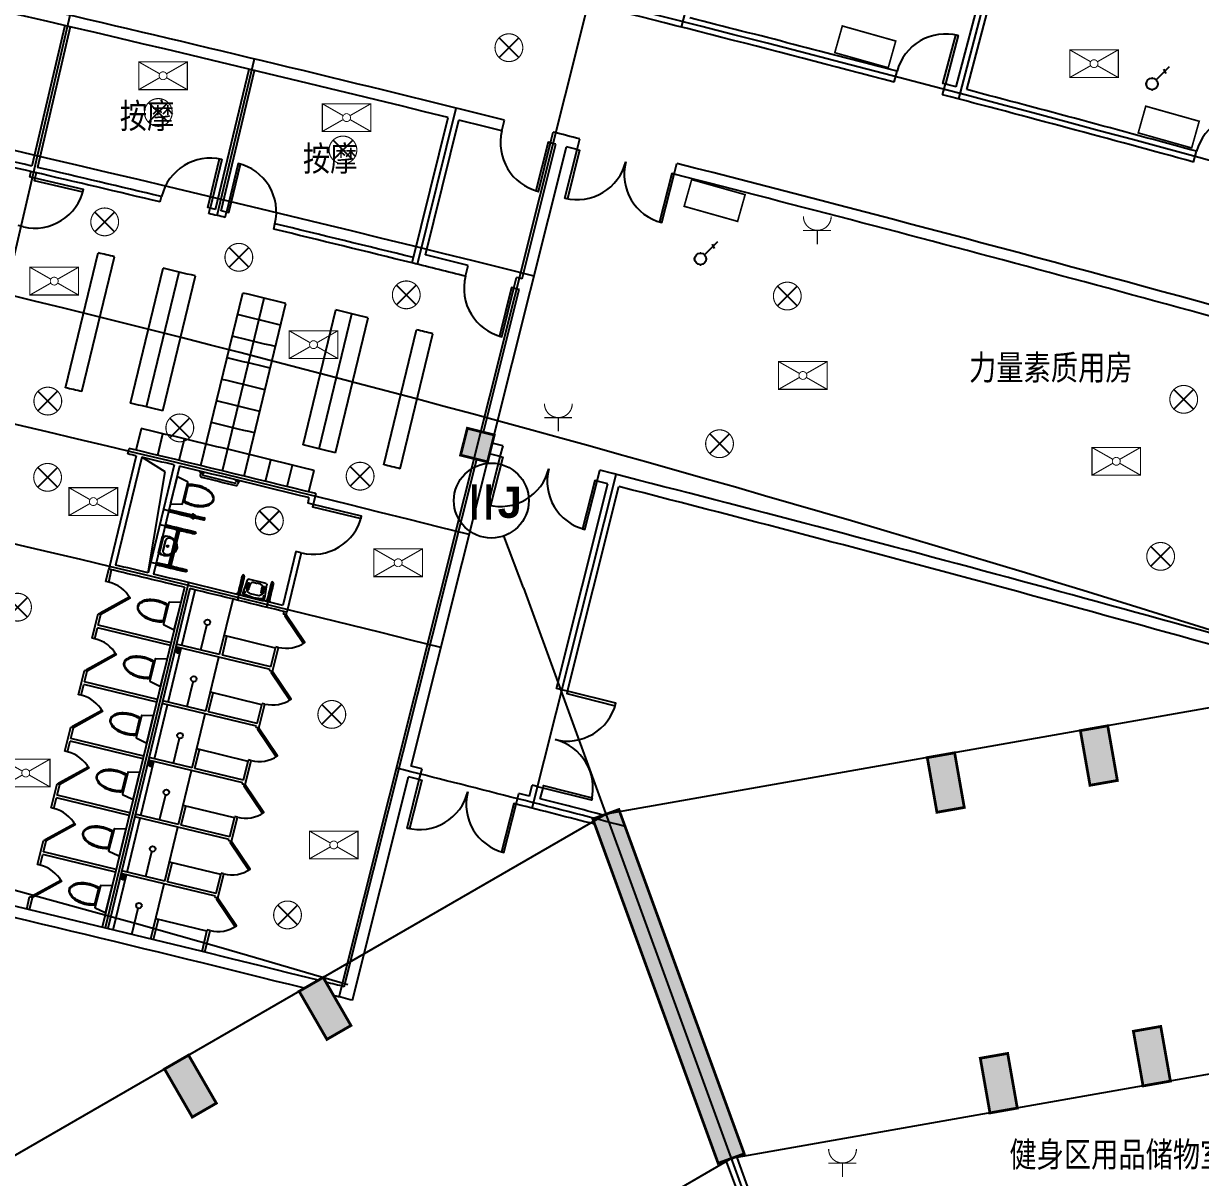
# Model space of a CAD drawing. Extents: x 23618587 to 48466785, y 42305484 to 86624613.
# Drawn here: x 24270158 to 24291357, y 43339294 to 43360083 of the extents above; entities that cross this region are included whole.
import ezdxf

# ---------------------------------------------------------------- set-up
doc = ezdxf.new("R2010")
doc.units = 0
doc.header["$MEASUREMENT"] = 0
doc.linetypes.add('HIDDEN', pattern=[9.525, 6.35, -3.175])
doc.layers.get('0').update_dxf_attribs({"linetype": 'CONTINUOUS'})
for name, color, linetype in [('AC-W', 7, 'CONTINUOUS'), ('设备-动力', 3, 'CONTINUOUS'), ('设备-插座', 3, 'CONTINUOUS'), ('设备-照明', 3, 'CONTINUOUS'), ('设备-箱柜', 3, 'CONTINUOUS')]:
    doc.layers.add(name, color=color, linetype=linetype)
doc.styles.add('IDQSTYLE', font='simplex.shx', dxfattribs={"width": 0.7, "bigfont": 'hzfs1.shx'})
doc.styles.add('Q1', font='SimSun.ttf', dxfattribs={"width": 0.8, "height": 450})
doc.styles.add('T-SG-01$0$Arial', font='ARIALBD.TTF')

# ---------------------------------------------------------------- blocks, each defined once
blk = doc.blocks.new('WC-3')
for points in [[(382, 218, 0.033558), (397, 269, 0.056391), (412, 405, 0.056391), (397, 541, 0.070142), (358, 644, 0.106098), (290, 721, 0.162033), (225, 743, 0.162033), (161, 721, 0.106098), (93, 644, 0.070142), (54, 541, 0.056391), (38, 405, 0.056391), (54, 269, 0.033558), (69, 218)], [(55, 405, -0.056391), (70, 537, -0.070142), (108, 636, -0.106098), (170, 708, -0.162033), (225, 726, -0.162033), (280, 708, -0.106098), (343, 636, -0.070142), (381, 537, -0.056391), (396, 405, -0.056391), (381, 273, -0.027675), (369, 232), (81, 232, -0.027675), (70, 273, -0.056391)], [(-20, 24, 0.477064), (0, 0), (463, 0, 0.477064), (473, 12), (431, 207, 0.354037), (426, 211), (24, 211, 0.354037), (19, 207)]]:
    blk.add_lwpolyline(points, format="xyb", close=True)
blk = doc.blocks.new('HC000426')
at = {"color": 0, "linetype": 'Continuous', "const_width": 0.3}
blk.add_lwpolyline([(5, 2.5), (-5, 2.5), (-5, -2.5), (5, -2.5)], close=True, dxfattribs=at)
at = {"color": 0, "style": 'IDQSTYLE', "width": 0.7}
blk.add_attdef('PSFHATT', (7, -2.5), '', height=2.5, dxfattribs=at)
blk = doc.blocks.new('HC000704')
at = {"color": 0, "linetype": 'Continuous', "const_width": 0.2}
for points in [[(-0.61, 0.35), (-4.38, 2.5)], [(-4.38, 2.5), (4.37, 2.5), (4.37, -2.5), (-4.38, -2.5), (-4.38, 2.5)], [(4.37, 2.5), (0.61, 0.35)], [(-0.61, -0.35), (-4.38, -2.5)], [(0.61, -0.35), (4.37, -2.5)]]:
    blk.add_lwpolyline(points, dxfattribs=at)
at = {"color": 0, "linetype": 'Continuous', "const_width": 0.16}
blk.add_lwpolyline([(0, -0.71, 0.198912), (0.5, -0.5, 0.198912), (0.71, 0, 0.198912), (0.5, 0.5, 0.198912), (0, 0.71, 0.198912), (-0.5, 0.5, 0.198912), (-0.71, 0, 0.198912), (-0.5, -0.5, 0.198912)], format="xyb", close=True, dxfattribs=at)
at = {"color": 0, "style": 'IDQSTYLE', "width": 0.7}
blk.add_attdef('PSFHATT', (6.37, -2.5), '', height=2.5, dxfattribs=at)
blk = doc.blocks.new('HC002297100793')
at = {"color": 0}
for p, q in [((0.74, 1.78), (3.12, 4.17)), ((2.09, 3.72), (2.47, 2.92))]:
    blk.add_line(p, q, dxfattribs=at)
blk.add_circle((0, 1.04), 1.04, dxfattribs=at)
for p in [(-1.04, 1.04), (0, 2.08), (0, 0), (1.04, 1.04)]:
    blk.add_point(p, dxfattribs=at)
at = {"color": 0, "width": 0.7}
blk.add_attdef('PSFHATT', (3.15, 0), '', height=0.025, dxfattribs=at)
blk = doc.blocks.new('HC001494')
at = {"color": 0, "linetype": 'Continuous'}
for p, q in [((-1.77, 1.77), (1.77, -1.77)), ((1.77, 1.77), (-1.77, -1.77))]:
    blk.add_line(p, q, dxfattribs=at)
at = {"color": 0, "linetype": 'Continuous', "const_width": 0.2}
blk.add_lwpolyline([(1.77, -1.77, 0.198912), (2.5, 0, 0.198912), (1.77, 1.77, 0.198912), (0, 2.5, 0.198912), (-1.77, 1.77, 0.198912), (-2.5, 0, 0.198912), (-1.77, -1.77, 0.198912), (0, -2.5, 0.198912)], format="xyb", close=True, dxfattribs=at)
at = {"color": 0, "style": 'IDQSTYLE', "width": 0.7}
blk.add_attdef('PSFHATT', (4.5, -2.5), '', height=2.5, dxfattribs=at)
blk = doc.blocks.new('HC000133')
at = {"color": 0, "linetype": 'Continuous', "const_width": 0.2}
blk.add_lwpolyline([(-2.5, 5, 0.198912), (-1.77, 3.23, 0.198912), (0, 2.5, 0.198912), (1.77, 3.23, 0.198912), (2.5, 5)], format="xyb", dxfattribs=at)
for points in [[(-2.55, 2.48), (2.48, 2.48)], [(0, 2.5), (0, 0)]]:
    blk.add_lwpolyline(points, dxfattribs=at)
at = {"color": 0, "style": 'IDQSTYLE', "width": 0.7}
blk.add_attdef('PSFHATT', (4.5, 0), '', height=2.5, dxfattribs=at)

msp = doc.modelspace()

# ---------------------------------------------------------------- hatches: boundary and pattern name
at = {"layer": 'AC-W'}
h = msp.add_hatch(dxfattribs=at)
h.set_pattern_fill('ANSI37', scale=4, angle=-70.72558463, style=0)
h.set_pattern_definition([(181.408979, (24431084.891, 43408569.103), (-0.3122783, 12.6961601), []), (91.408979, (24431084.891, 43408569.103), (12.6961601, 0.3122783), [])])
h.paths.add_polyline_path([(24272980.53126, 43348781.44931, 1), (24272900.53126, 43348781.44931, 1)])
for points in [[(24289686.91977, 43347430.95907), (24289194.5159, 43347344.13498), (24289368.16408, 43346359.32723), (24289860.56795, 43346446.15132)], [(24286610.70237, 43345873.11233), (24287103.10624, 43345959.93642), (24286929.45807, 43346944.74417), (24286437.05419, 43346857.92009)], [(24280882.13295, 43345922.51934), (24280412.28664, 43345751.50927), (24282669.71295, 43339549.28146), (24283139.55926, 43339720.29153)], [(24275555.70591, 43342897.43336), (24275122.69321, 43342647.43336), (24275622.69321, 43341781.40796), (24276055.70591, 43342031.40796)], [(24290323.23083, 43340942.8849), (24290815.63471, 43341029.70899), (24290641.98653, 43342014.51674), (24290149.58265, 43341927.69265)], [(24287565.76734, 43340456.66969), (24288058.17122, 43340543.49378), (24287884.52304, 43341528.30153), (24287392.11917, 43341441.47744)], [(24273197.82208, 43340381.40796), (24273630.83478, 43340631.40796), (24273130.83478, 43341497.43336), (24272697.82208, 43341247.43336)]]:
    msp.add_hatch(color=7, dxfattribs=at).paths.add_polyline_path(points)
h = msp.add_hatch(dxfattribs=at)
h.set_pattern_fill('ANSI37', scale=4, angle=-70.72558463, style=0)
h.set_pattern_definition([(181.408979, (24430591.412, 43406527.908), (-0.3122783, 12.6961601), []), (91.408979, (24430591.412, 43406527.908), (12.6961601, 0.3122783), [])])
h.paths.add_polyline_path([(24272487.05269, 43346740.25385, 1), (24272407.05269, 43346740.25385, 1)])
h = msp.add_hatch(dxfattribs=at)
h.set_pattern_fill('ANSI37', scale=4, angle=-70.72558463, style=0)
h.set_pattern_definition([(181.408979, (24430097.934, 43404486.713), (-0.3122783, 12.6961601), []), (91.408979, (24430097.934, 43404486.713), (12.6961601, 0.3122783), [])])
h.paths.add_polyline_path([(24271993.57412, 43344699.05839, 1), (24271913.57412, 43344699.05839, 1)])

# ---------------------------------------------------------------- linework, layer by layer
at = {"layer": 'AC-W', "color": 7, "ltscale": 300}
for p, q in [((24275841.62487, 43342546.44599), (24294125.85402, 43415489.75936)), ((24282011.63471, 43360017.77504), (24284252.52578, 43368837.54869)), ((24287002.30702, 43358724.44007), (24289327.07917, 43367522.47591)), ((24270994.45597, 43360230.51137), (24267352.58704, 43344599.25017)), ((24273643.27701, 43356624.64631), (24274319.20067, 43359444.77525)), ((24277255.13739, 43355745.7098), (24277950.59836, 43358561.08438)), ((24279321.08462, 43345946.3123), (24280830.26943, 43351959.89267)), ((24279162.40333, 43349916.48653), (24293966.37971, 43309242.89571)), ((24295476.76417, 43348451.86485), (24280647.20979, 43345837.0143)), ((24267606.31854, 43338307.85223), (24280647.20979, 43345837.0143)), ((24295476.76417, 43341851.59188), (24282904.6361, 43339634.78649)), ((24271848.89223, 43333251.74979), (24282904.6361, 43339634.78649))]:
    msp.add_line(p, q, dxfattribs=at)
at = {"layer": 'AC-W', "color": 7}
for p, q in [((24286956.71685, 43358943.34152), (24288042.4621, 43363052.31437)), ((24287150.08027, 43358892.24763), (24288235.82552, 43363001.22048)), ((24285842.00196, 43359029.66137), (24285892.66724, 43359223.13755)), ((24286712.29423, 43358800.98643), (24286763.281, 43358994.37813)), ((24277158.05327, 43355769.68216), (24277805.55143, 43358390.89302)), ((24277400.17986, 43355915.8831), (24277999.71519, 43358342.93019)), ((24278776.03077, 43358150.39836), (24278824.31778, 43358344.48176)), ((24279649.06228, 43357932.41807), (24279697.67334, 43358126.42056)), ((24280131.78438, 43357811.22577), (24280180.57462, 43358005.18327)), ((24291233.64571, 43357588.02568), (24291286.30265, 43357780.96932)), ((24270287.72347, 43357417.49827), (24270265.03256, 43357320.10668)), ((24270287.72347, 43357417.49827), (24270265.03256, 43357320.10668)), ((24281876.34237, 43357369.28106), (24281925.78015, 43357563.07452)), ((24270385.11506, 43357394.80737), (24270362.42416, 43357297.41578)), ((24270385.11506, 43357394.80737), (24270362.42416, 43357297.41578)), ((24272622.05201, 43356868.35463), (24272645.16924, 43356965.64591)), ((24273497.41699, 43356659.58422), (24273520.69749, 43356756.83656)), ((24273789.12726, 43356589.6676), (24273812.46217, 43356686.9069)), ((24274664.0228, 43356378.93857), (24274687.52091, 43356476.13857)), ((24278118.80913, 43355531.60279), (24278167.09414, 43355725.68668)), ((24278991.84115, 43355313.62801), (24279040.45185, 43355507.63058)), ((24272036.84811, 43352330.50359), (24272060.05312, 43352427.77397)), ((24278745.87736, 43352282.27609), (24278794.66933, 43352476.23315)), ((24272189.63771, 43352294.02994), (24271696.1573, 43350252.82686)), ((24272286.89938, 43352270.78696), (24271816.91827, 43350326.78499)), ((24272710.86648, 43352005.47556), (24272286.89938, 43352270.78696)), ((24272870.37659, 43352130.94506), (24272400.39653, 43350186.94744)), ((24272967.60731, 43352107.57407), (24272497.31676, 43350162.29213)), ((24272400.39653, 43350186.94744), (24272710.86648, 43352005.47556)), ((24273336.15584, 43352018.769), (24273333.86494, 43352009.2533)), ((24273350.97088, 43351994.85872), (24273339.27223, 43351946.26621)), ((24273389.86873, 43351985.53356), (24273382.84644, 43351956.36518)), ((24273399.95241, 43351941.97069), (24273399.94812, 43351941.95288)), ((24273413.93357, 43352000.04401), (24273411.65614, 43351990.58431)), ((24280490.42005, 43351840.28554), (24280539.86649, 43352034.07679)), ((24273977.87459, 43351865.37324), (24273975.58234, 43351855.76625)), ((24273992.71561, 43351841.39854), (24273985.72453, 43351812.09838)), ((24274031.62477, 43351832.12078), (24274019.99128, 43351783.36392)), ((24274055.69053, 43351846.80772), (24274053.39999, 43351837.20786)), ((24275299.8186, 43351541.1849), (24275276.31898, 43351443.98248)), ((24275420.43793, 43351614.55715), (24275373.43912, 43351420.15405)), ((24272662.73817, 43350847.16424), (24272589.88771, 43350546.73801)), ((24272589.88771, 43350546.73801), (24272662.73817, 43350847.16424)), ((24272662.14248, 43350848.8686), (24272718.87937, 43350855.12473)), ((24272681.01898, 43350825.10884), (24272682.53725, 43350826.12557)), ((24272682.53725, 43350826.12557), (24272726.92091, 43350854.09081)), ((24272718.87937, 43350855.12473), (24272789.35234, 43350842.78293)), ((24272927.41552, 43350963.59394), (24272772.29277, 43350322.0825)), ((24272789.35234, 43350842.78293), (24272851.59985, 43350807.86376)), ((24272966.295, 43350954.19256), (24272811.17225, 43350312.68112)), ((24279162.40333, 43349916.48654), (24278811.39682, 43350852.90739)), ((24272668.48241, 43350806.70728), (24272613.48268, 43350579.8952)), ((24272668.48241, 43350806.70728), (24272673.06106, 43350817.00581)), ((24272673.06106, 43350817.00581), (24272681.01898, 43350825.10884)), ((24272716.57246, 43350769.58065), (24272673.50123, 43350591.96026)), ((24272673.50123, 43350591.96026), (24272716.57246, 43350769.58065)), ((24272716.57246, 43350769.58065), (24272725.72975, 43350790.17772)), ((24272725.72975, 43350790.17772), (24272741.64559, 43350806.38377)), ((24272741.64559, 43350806.38377), (24272762.40029, 43350816.2441)), ((24272762.40029, 43350816.2441), (24272785.49053, 43350818.56942)), ((24272785.49053, 43350818.56942), (24272808.13128, 43350813.07926)), ((24272808.13128, 43350813.07926), (24272808.73182, 43350812.81722)), ((24272808.73182, 43350812.81722), (24272855.78876, 43350781.60288)), ((24272851.59985, 43350807.86376), (24272881.48132, 43350773.63269)), ((24272855.78876, 43350781.60288), (24272876.65622, 43350753.67846)), ((24272901.38763, 43350629.14481), (24272878.59335, 43350579.2379)), ((24272905.08989, 43350683.87283), (24272901.38763, 43350629.14481)), ((24272902.78937, 43350691.56451), (24272905.08989, 43350683.87283)), ((24272923.28037, 43350637.86299), (24272904.34211, 43350584.78771)), ((24272910.53203, 43350723.58434), (24272922.26264, 43350694.30555)), ((24272922.26264, 43350694.30555), (24272923.28037, 43350637.86299)), ((24272588.85725, 43350546.6494), (24272636.42667, 43350515.1)), ((24272612.90529, 43350576.87326), (24272613.48268, 43350579.8952)), ((24272613.36152, 43350565.59587), (24272612.90529, 43350576.87326)), ((24272617.76389, 43350555.08984), (24272613.36152, 43350565.59587)), ((24272617.76389, 43350555.08984), (24272646.71084, 43350510.14458)), ((24272693.23216, 43350495.65805), (24272636.42669, 43350515.09999)), ((24272672.28779, 43350568.82499), (24272673.35495, 43350591.34341)), ((24272679.23004, 43350547.19031), (24272672.28779, 43350568.82499)), ((24272673.35495, 43350591.34341), (24272673.50123, 43350591.96025)), ((24272693.34436, 43350529.04884), (24272679.23004, 43350547.19031)), ((24272764.65652, 43350494.26964), (24272693.23216, 43350495.65805)), ((24272712.92836, 43350516.58869), (24272693.34436, 43350529.04884)), ((24272735.61991, 43350511.31276), (24272712.92836, 43350516.58869)), ((24272788.69718, 43350516.65795), (24272735.61991, 43350511.31276)), ((24272818.24508, 43350512.1187), (24272764.65652, 43350494.26964)), ((24272823.20851, 43350532.64497), (24272788.69718, 43350516.65795)), ((24272886.80004, 43350560.13084), (24272867.26944, 43350544.67154)), ((24272878.59335, 43350579.2379), (24272874.68435, 43350575.33597)), ((24272904.34211, 43350584.78771), (24272886.80004, 43350560.13084)), ((24275064.82701, 43350569.17966), (24274829.83645, 43349597.17865)), ((24275161.94702, 43350545.35068), (24274903.45724, 43349476.14891)), ((24271642.9902, 43350032.90963), (24271696.1573, 43350252.82686)), ((24271691.59009, 43350021.16014), (24271744.78881, 43350241.20817)), ((24271691.59009, 43350021.16014), (24271642.9902, 43350032.90963)), ((24274189.16751, 43350056.79403), (24274109.70916, 43349824.07479)), ((24274185.28082, 43349944.39798), (24274200.5503, 43349991.51383)), ((24274228.07436, 43349984.84696), (24274199.40791, 43349893.45333)), ((24274529.8506, 43349992.4742), (24274208.7865, 43350070.44755)), ((24274213.01003, 43349886.56821), (24274243.39815, 43349981.92361)), ((24274292.85508, 43350017.29812), (24274357.277, 43350001.65267)), ((24274357.277, 43350001.65267), (24274362.80667, 43350000.30974)), ((24274427.22859, 43349984.66428), (24274362.80667, 43350000.30974)), ((24273057.42028, 43349925.76872), (24271576.98456, 43343802.18232)), ((24273154.62006, 43349902.26974), (24271674.18435, 43343778.68334)), ((24273010.10983, 43348879.34825), (24273250.97437, 43349875.64603)), ((24274066.87323, 43349803.0526), (24274008.56803, 43349817.21255)), ((24274109.70916, 43349824.07479), (24274113.27956, 43349771.20104)), ((24274111.62733, 43349812.28595), (24274299.69399, 43349740.43613)), ((24274113.27956, 43349771.20104), (24274477.46474, 43349682.75534)), ((24274143.52458, 43349823.02586), (24274123.55204, 43349827.87637)), ((24274130.10902, 43349854.87547), (24274150.08155, 43349850.02495)), ((24274150.08155, 43349850.02495), (24274143.52458, 43349823.02586)), ((24274438.21824, 43349831.87433), (24274454.95137, 43349930.54598)), ((24274469.90907, 43349926.11519), (24274453.46318, 43349831.75369)), ((24274487.56707, 43349768.06351), (24274467.59454, 43349772.91402)), ((24274481.0101, 43349741.06442), (24274487.56707, 43349768.06351)), ((24274489.38321, 43349870.54393), (24274497.42506, 43349919.41508)), ((24274504.88882, 43349728.1018), (24274541.0218, 43349971.343)), ((24273690.50832, 43348714.85539), (24273931.37286, 43349711.15318)), ((24274299.69399, 43349740.43613), (24274499.80614, 43349718.27526)), ((24274461.03756, 43349745.91493), (24274481.0101, 43349741.06442)), ((24274477.46474, 43349682.75534), (24274504.88882, 43349728.1018)), ((24274591.62, 43349675.61305), (24274533.3148, 43349689.773)), ((24271443.24887, 43349206.71146), (24271501.99632, 43349449.71092)), ((24271550.59621, 43349437.96143), (24271501.99632, 43349449.71092)), ((24271503.59825, 43349243.56187), (24271550.59621, 43349437.96143)), ((24274843.02132, 43349439.31298), (24274854.77081, 43349487.91287)), ((24274891.62121, 43349427.56349), (24274843.02132, 43349439.31298)), ((24274891.62121, 43349427.56349), (24274903.37224, 43349476.16977)), ((24271396.25091, 43349012.3119), (24271449.41801, 43349232.22913)), ((24271444.8508, 43349000.56241), (24271491.84876, 43349194.96197)), ((24272804.04584, 43348877.72575), (24271491.84876, 43349194.96197)), ((24272815.79533, 43348926.32564), (24271503.59825, 43349243.56187)), ((24273350.30908, 43348797.10182), (24273458.99186, 43349246.65082)), ((24271444.8508, 43349000.56241), (24271396.25091, 43349012.3119)), ((24273739.10821, 43348703.1059), (24273821.35464, 43349043.30515)), ((24274696.1527, 43348831.81433), (24273772.75475, 43349055.05464)), ((24272763.37055, 43347858.75052), (24272998.36035, 43348830.74836)), ((24274602.15678, 43348443.0152), (24272901.16056, 43348854.24734)), ((24273690.50832, 43348714.85539), (24272912.91005, 43348902.84723)), ((24274613.90627, 43348491.61509), (24274702.02744, 43348856.11428)), ((24274644.88192, 43348406.96576), (24274750.62733, 43348844.36479)), ((24274750.62733, 43348844.36479), (24274702.02744, 43348856.11428)), ((24273443.76904, 43347694.25766), (24273678.75883, 43348666.2555)), ((24274613.90627, 43348491.61509), (24273739.10821, 43348703.1059)), ((24271196.50959, 43348186.11373), (24271255.25703, 43348429.11319)), ((24271303.85693, 43348417.3637), (24271255.25703, 43348429.11319)), ((24271256.85897, 43348222.96414), (24271303.85693, 43348417.3637)), ((24274596.28203, 43348418.71525), (24274602.15678, 43348443.0152)), ((24274644.88192, 43348406.96576), (24274596.28203, 43348418.71525)), ((24271149.51163, 43347991.71417), (24271202.67873, 43348211.6314)), ((24271198.11152, 43347979.96468), (24271245.10948, 43348174.36424)), ((24272557.30656, 43347857.12802), (24271245.10948, 43348174.36424)), ((24272569.05605, 43347905.72791), (24271256.85897, 43348222.96414)), ((24273103.56979, 43347776.50409), (24273212.25257, 43348226.05309)), ((24271198.11152, 43347979.96468), (24271149.51163, 43347991.71417)), ((24273443.76904, 43347694.25766), (24272666.17077, 43347882.2495)), ((24273492.36893, 43347682.50817), (24273574.61536, 43348022.70742)), ((24274449.41341, 43347811.2166), (24273526.01546, 43348034.45691)), ((24272516.63127, 43346838.15279), (24272751.62106, 43347810.15063)), ((24274355.41749, 43347422.41747), (24272654.42128, 43347833.64961)), ((24274367.16698, 43347471.01736), (24273492.36893, 43347682.50817)), ((24274367.16698, 43347471.01736), (24274455.28816, 43347835.51655)), ((24274398.14264, 43347386.36803), (24274503.88805, 43347823.76706)), ((24274503.88805, 43347823.76706), (24274455.28816, 43347835.51655)), ((24273197.02975, 43346673.65993), (24273432.01955, 43347645.65777)), ((24270949.7703, 43347165.51601), (24271008.51775, 43347408.51546)), ((24271057.11764, 43347396.76597), (24271008.51775, 43347408.51546)), ((24271010.11968, 43347202.36641), (24271057.11764, 43347396.76597)), ((24274349.54275, 43347398.11752), (24274355.41749, 43347422.41747)), ((24274398.14264, 43347386.36803), (24274349.54275, 43347398.11752)), ((24270902.77234, 43346971.11644), (24270955.93944, 43347191.03367)), ((24270951.37223, 43346959.36695), (24270998.37019, 43347153.76652)), ((24272310.56727, 43346836.53029), (24270998.37019, 43347153.76652)), ((24272322.31676, 43346885.13018), (24271010.11968, 43347202.36641)), ((24272856.83051, 43346755.90636), (24272965.51329, 43347205.45536)), ((24274202.67413, 43346790.61887), (24273279.27618, 43347013.85918)), ((24270951.37223, 43346959.36695), (24270902.77234, 43346971.11644)), ((24274108.67821, 43346401.81974), (24272407.68199, 43346813.05188)), ((24273197.02975, 43346673.65993), (24272419.43148, 43346861.65177)), ((24273245.62964, 43346661.91044), (24273327.87607, 43347002.10969)), ((24274120.4277, 43346450.41963), (24274208.54887, 43346814.91882)), ((24274151.40335, 43346365.7703), (24274257.14876, 43346803.16933)), ((24274257.14876, 43346803.16933), (24274208.54887, 43346814.91882)), ((24272269.89198, 43345817.55506), (24272504.88178, 43346789.5529)), ((24272950.29047, 43345653.0622), (24273185.28026, 43346625.06004)), ((24274120.4277, 43346450.41963), (24273245.62964, 43346661.91044)), ((24270703.03102, 43346144.91828), (24270761.77846, 43346387.91774)), ((24270810.37836, 43346376.16825), (24270761.77846, 43346387.91774)), ((24270763.3804, 43346181.76868), (24270810.37836, 43346376.16825)), ((24274102.80346, 43346377.51979), (24274108.67821, 43346401.81974)), ((24274151.40335, 43346365.7703), (24274102.80346, 43346377.51979)), ((24270656.03306, 43345950.51871), (24270709.20016, 43346170.43594)), ((24272075.57748, 43345864.53245), (24270763.3804, 43346181.76868)), ((24272610.09122, 43345735.30863), (24272718.774, 43346184.85763)), ((24270704.63295, 43345938.76922), (24270656.03306, 43345950.51871)), ((24270704.63295, 43345938.76922), (24270751.63091, 43346133.16879)), ((24272063.82799, 43345815.93256), (24270751.63091, 43346133.16879)), ((24272998.89036, 43345641.31271), (24273081.13679, 43345981.51196)), ((24273955.93484, 43345770.02114), (24273032.53689, 43345993.26145)), ((24272023.1527, 43344796.95733), (24272258.14249, 43345768.95517)), ((24273861.93892, 43345381.22201), (24272160.94271, 43345792.45415)), ((24272950.29047, 43345653.0622), (24272172.6922, 43345841.05404)), ((24273873.68841, 43345429.8219), (24273961.80959, 43345794.32109)), ((24273904.66407, 43345345.17257), (24274010.40948, 43345782.5716)), ((24274010.40948, 43345782.5716), (24273961.80959, 43345794.32109)), ((24272703.55118, 43344632.46447), (24272938.54098, 43345604.46231)), ((24273873.68841, 43345429.8219), (24272998.89036, 43345641.31271)), ((24270456.29173, 43345124.32055), (24270515.03918, 43345367.32001)), ((24270563.63907, 43345355.57052), (24270515.03918, 43345367.32001)), ((24270516.64111, 43345161.17095), (24270563.63907, 43345355.57052)), ((24273856.06418, 43345356.92206), (24273861.93892, 43345381.22201)), ((24273904.66407, 43345345.17257), (24273856.06418, 43345356.92206)), ((24270409.29377, 43344929.92098), (24270462.46087, 43345149.83821)), ((24270457.89366, 43344918.17149), (24270504.89162, 43345112.57106)), ((24271817.0887, 43344795.33483), (24270504.89162, 43345112.57106)), ((24271828.83819, 43344843.93473), (24270516.64111, 43345161.17095)), ((24272363.35194, 43344714.7109), (24272472.03472, 43345164.2599)), ((24270457.89366, 43344918.17149), (24270409.29377, 43344929.92098)), ((24272752.15107, 43344620.71499), (24272834.3975, 43344960.91423)), ((24273709.19556, 43344749.42341), (24272785.79761, 43344972.66372)), ((24271771.29458, 43343755.18637), (24272011.40321, 43344748.35744)), ((24273615.19964, 43344360.62428), (24271914.20342, 43344771.85642)), ((24272703.55118, 43344632.46447), (24271925.95291, 43344820.45631)), ((24273626.94913, 43344409.22417), (24273715.0703, 43344773.72336)), ((24273657.92478, 43344324.57484), (24273763.67019, 43344761.97387)), ((24273763.67019, 43344761.97387), (24273715.0703, 43344773.72336)), ((24272451.53589, 43343590.04336), (24272691.80169, 43344583.86458)), ((24273626.94913, 43344409.22417), (24272752.15107, 43344620.71499)), ((24270215.71597, 43344129.21724), (24270268.2999, 43344346.72228)), ((24270264.34786, 43344117.60013), (24270316.89979, 43344334.97279)), ((24270316.89979, 43344334.97279), (24270268.2999, 43344346.72228)), ((24273609.32489, 43344336.32433), (24273615.19964, 43344360.62428)), ((24273657.92478, 43344324.57484), (24273609.32489, 43344336.32433)), ((24272111.44274, 43343672.72866), (24272225.29543, 43344143.66217)), ((24272500.11613, 43343578.2126), (24272587.65822, 43343940.3165)), ((24273462.45627, 43343728.82568), (24272539.05833, 43343952.06599)), ((24273374.36848, 43343364.46458), (24273468.33102, 43343753.12563)), ((24273422.92739, 43343352.54557), (24273516.93091, 43343741.37614)), ((24273516.93091, 43343741.37614), (24273468.33102, 43343753.12563))]:
    msp.add_line(p, q, dxfattribs=at)
at = {"layer": 'AC-W', "color": 7, "ltscale": 1000}
for p, q in [((24270900.37784, 43360047.07137), (24270310.41436, 43357514.88987)), ((24270997.76943, 43360024.38046), (24270407.80596, 43357492.19896)), ((24273617.96127, 43356733.54373), (24274223.9618, 43359261.9352)), ((24273715.20709, 43356710.23601), (24274321.20762, 43359238.62748)), ((24270914.60511, 43353521.67733), (24271502.64712, 43355951.57804)), ((24271206.57922, 43353452.72893), (24271794.61941, 43355882.62209)), ((24272082.263, 43353244.89801), (24272670.29882, 43355674.77313)), ((24272374.07808, 43353175.29247), (24272962.11282, 43355605.16311)), ((24272665.85341, 43353105.52265), (24273253.88724, 43355535.38957)), ((24273352.77051, 43352117.67215), (24274105.4518, 43355227.89347)), ((24273741.58346, 43352023.73326), (24274494.26454, 43355133.9537)), ((24274130.32562, 43351929.50188), (24274883.00691, 43355039.7232)), ((24275192.90751, 43352493.96927), (24275780.94135, 43354923.8362)), ((24275484.29852, 43352422.61139), (24276072.33326, 43354852.48203)), ((24275775.64978, 43352351.08923), (24276363.6856, 43354780.96435)), ((24276649.46499, 43352135.53705), (24277237.50518, 43354565.4302)), ((24276940.65722, 43352063.35774), (24277528.69923, 43354493.25845)), ((24272185.90696, 43352397.73384), (24272279.99252, 43352786.51316)), ((24272574.93226, 43352304.67244), (24272669.01764, 43352693.45099)), ((24272963.88678, 43352211.31854), (24273057.97202, 43352600.09654)), ((24274518.997, 43351834.978), (24274613.08224, 43352223.756)), ((24274907.5976, 43351740.16163), (24275001.68297, 43352128.94018)), ((24275296.1274, 43351645.05277), (24275390.21297, 43352033.83208)), ((24272951.55586, 43350978.33263), (24272787.03173, 43350297.94171)), ((24273129.5197, 43350011.22131), (24271625.58502, 43343790.43515))]:
    msp.add_line(p, q, dxfattribs=at)
at = {"layer": 'AC-W', "color": 7, "ltscale": 5000}
for p, q in [((24278637.25831, 43352670.40701), (24279939.53943, 43357859.54762)), ((24279137.01892, 43355483.42451), (24279745.55496, 43357908.2305)), ((24278443.27721, 43352719.10335), (24279088.33604, 43355289.44003)), ((24275936.11935, 43342728.94498), (24278321.59043, 43352234.22355)), ((24277140.27365, 43346705.44005), (24278515.55986, 43352185.48072)), ((24279759.71769, 43348104.93562), (24280684.70112, 43351790.67521)), ((24279953.48143, 43348055.37318), (24280878.46643, 43351741.11905)), ((24277287.02783, 43346462.32901), (24277335.82166, 43346656.28561)), ((24276081.42095, 43342486.27761), (24277091.59077, 43346511.45557)), ((24279031.55406, 43346020.28914), (24279081.0098, 43346214.07802)), ((24279272.88425, 43346165.07248), (24279321.5676, 43346359.0588)), ((24279466.64715, 43346115.50671), (24279515.33058, 43346309.49336))]:
    msp.add_line(p, q, dxfattribs=at)
at = {"layer": 'AC-W', "color": 7, "linetype": 'HIDDEN', "ltscale": 100}
for p, q in [((24283004.6361, 43339652.41919), (24283682.64565, 43337789.60326)), ((24282816.69758, 43339584.01516), (24283494.70713, 43337721.19924))]:
    msp.add_line(p, q, dxfattribs=at)
at = {"layer": 'AC-W', "color": 7}
for points in [[(24286763.281, 43358994.37813), (24286719.75835, 43359005.81399), (24286948.47552, 43359876.26701), (24286991.99817, 43359864.83115)], [(24279649.06228, 43357932.41807), (24279605.4026, 43357943.31911), (24279387.38185, 43357070.12557), (24279431.04153, 43357059.22453)], [(24273520.69749, 43356756.83656), (24273476.92516, 43356767.27605), (24273685.71504, 43357642.72267), (24273729.48738, 43357632.28318)], [(24280131.78438, 43357811.22577), (24280175.40895, 43357800.1851), (24279954.59552, 43356927.6936), (24279910.97094, 43356938.73427)], [(24273812.46217, 43356686.9069), (24273856.21103, 43356676.36947), (24274066.95971, 43357551.34661), (24274023.21085, 43357561.88404)], [(24270362.42416, 43357297.41578), (24270352.21325, 43357253.58956), (24271228.73762, 43357049.37143), (24271238.94852, 43357093.19765)], [(24281876.76728, 43357369.59849), (24281833.14271, 43357380.63919), (24281612.32887, 43356508.14778), (24281655.95344, 43356497.10709)], [(24278991.84115, 43355313.62801), (24278948.18147, 43355324.52904), (24278730.16072, 43354451.33551), (24278773.8204, 43354440.43447)], [(24278745.43715, 43352281.91282), (24278789.06172, 43352270.87215), (24278568.24828, 43351398.38064), (24278524.62371, 43351409.42131)], [(24280490.42005, 43351840.28554), (24280446.79548, 43351851.32623), (24280225.98164, 43350978.83483), (24280269.60621, 43350967.79414)], [(24275373.51878, 43351420.48349), (24275362.94424, 43351376.74359), (24276237.74229, 43351165.25277), (24276248.31683, 43351208.99268)], [(24271550.59621, 43349437.96143), (24271536.1069, 43349464.23042), (24272061.48671, 43349754.01666), (24272075.97602, 43349727.74767)], [(24274891.62121, 43349427.56349), (24274866.73193, 43349410.81465), (24275201.70867, 43348913.02898), (24275226.59796, 43348929.77781)], [(24271303.85693, 43348417.3637), (24271289.36761, 43348443.63269), (24271814.74742, 43348733.41893), (24271829.23673, 43348707.14994)], [(24274644.88192, 43348406.96576), (24274619.99264, 43348390.21692), (24274954.96939, 43347892.43125), (24274979.85867, 43347909.18008)], [(24279953.47612, 43348055.35375), (24279942.52247, 43348011.70724), (24280815.45261, 43347792.63427), (24280826.40626, 43347836.28078)], [(24271057.11764, 43347396.76597), (24271042.62833, 43347423.03497), (24271568.00814, 43347712.8212), (24271582.49745, 43347686.55221)], [(24274398.14264, 43347386.36803), (24274373.25336, 43347369.61919), (24274708.2301, 43346871.83352), (24274733.11939, 43346888.58235)], [(24270810.37836, 43346376.16825), (24270795.88905, 43346402.43724), (24271321.26885, 43346692.22347), (24271335.75816, 43346665.95448)], [(24277286.57116, 43346461.91642), (24277330.19573, 43346450.87575), (24277109.3823, 43345578.38425), (24277065.75772, 43345589.42492)], [(24274151.40335, 43346365.7703), (24274126.51407, 43346349.02146), (24274461.49082, 43345851.23579), (24274486.3801, 43345867.98462)], [(24279515.33058, 43346309.49336), (24279526.28421, 43346353.13987), (24280399.21446, 43346134.06731), (24280388.26083, 43346090.4208)], [(24279031.55406, 43346020.28914), (24278987.92949, 43346031.32983), (24278767.11565, 43345158.83843), (24278810.74022, 43345147.79774)], [(24270563.63907, 43345355.57052), (24270549.14976, 43345381.83951), (24271074.52957, 43345671.62574), (24271089.01888, 43345645.35675)], [(24273904.66407, 43345345.17257), (24273879.77479, 43345328.42373), (24274214.75153, 43344830.63806), (24274239.64082, 43344847.3869)], [(24270316.89979, 43344334.97279), (24270302.41048, 43344361.24178), (24270827.79028, 43344651.02801), (24270842.27959, 43344624.75902)], [(24273657.92478, 43344324.57484), (24273633.0355, 43344307.826), (24273968.01225, 43343810.04033), (24273992.90153, 43343826.78917)]]:
    msp.add_lwpolyline(points, close=True, dxfattribs=at)
at = {"layer": 'AC-W', "color": 7, "const_width": 50}
msp.add_lwpolyline([(24278152.28077, 43352792.04904), (24278637.26778, 43352670.44472), (24278515.54722, 43352185.48688), (24278030.58938, 43352307.20744), (24278152.28077, 43352792.04904)], dxfattribs=at)
at = {"layer": 'AC-W', "color": 7}
for points in [[(24274189.16751, 43350056.79403), (24274192.29145, 43350062.95958), (24274196.82952, 43350067.65893), (24274202.23436, 43350070.32527), (24274207.85406, 43350070.637), (24274208.7865, 43350070.44755)], [(24274200.5503, 43349991.51383), (24274202.98486, 43349997.20101), (24274206.76757, 43350001.72547), (24274211.44217, 43350004.54148), (24274216.44485, 43350005.30939), (24274221.17219, 43350003.93659), (24274225.05403, 43350000.58865), (24274227.62214, 43349995.66939), (24274228.56677, 43349989.77213), (24274228.07436, 43349984.84696)], [(24274243.39815, 43349981.92361), (24274250.90199, 43349997.53951), (24274262.02744, 43350009.61519), (24274275.43261, 43350016.69414), (24274289.50063, 43350017.92254), (24274292.85508, 43350017.29812)], [(24274427.22859, 43349984.66428), (24274439.76023, 43349978.48447), (24274449.34182, 43349967.12664), (24274454.81768, 43349951.9607), (24274455.52733, 43349934.81588), (24274454.95137, 43349930.54598)], [(24274529.8506, 43349992.4742), (24274534.86326, 43349990.00228), (24274538.69589, 43349985.45914), (24274540.88624, 43349979.39276), (24274541.1701, 43349972.53484), (24274541.0218, 43349971.343)], [(24274220.85297, 43349824.09158), (24274198.96872, 43349842.8696), (24274184.46384, 43349870.50832), (24274179.08783, 43349903.67412), (24274183.48912, 43349938.36671), (24274185.28082, 43349944.39798)], [(24274213.01003, 43349886.56821), (24274211.17296, 43349883.93107), (24274208.78006, 43349882.13365), (24274206.11993, 43349881.39273), (24274203.51344, 43349881.7977), (24274201.27497, 43349883.29969), (24274199.6745, 43349885.71755), (24274198.90508, 43349888.75965), (24274199.0595, 43349892.05907), (24274199.40791, 43349893.45333)], [(24274400.99435, 43349774.14919), (24274247.85416, 43349810.77632), (24274220.85297, 43349824.09158)], [(24274489.38321, 43349870.54393), (24274478.99121, 43349837.05802), (24274460.27557, 43349808.74487), (24274435.49368, 43349789.01947), (24274400.99435, 43349774.14919), (24274400.99435, 43349774.14919)], [(24274453.46318, 43349831.75369), (24274452.44497, 43349828.57911), (24274450.64087, 43349825.90894), (24274448.2685, 43349824.06524), (24274445.61399, 43349823.27039), (24274442.99752, 43349823.62027), (24274440.73467, 43349825.07266), (24274439.09838, 43349827.45239), (24274438.28601, 43349830.47243), (24274438.21824, 43349831.87433)], [(24274469.90907, 43349926.11519), (24274472.34779, 43349931.80009), (24274476.13362, 43349936.32054), (24274480.80992, 43349939.13131), (24274485.81267, 43349939.89339), (24274490.53845, 43349938.51486), (24274494.41727, 43349935.16199), (24274496.98129, 43349930.23917), (24274497.92125, 43349924.34019), (24274497.42506, 43349919.41508)]]:
    msp.add_lwpolyline(points, dxfattribs=at)
at = {"layer": 'AC-W', "color": 7, "const_width": 50}
for points in [[(24289686.91977, 43347430.95907), (24289860.56795, 43346446.15132), (24289368.16408, 43346359.32723), (24289194.5159, 43347344.13498)], [(24286929.45807, 43346944.74417), (24287103.10624, 43345959.93642), (24286610.70237, 43345873.11233), (24286437.05419, 43346857.92009)], [(24280412.28664, 43345751.50927), (24282669.71295, 43339549.28146), (24283139.55926, 43339720.29153), (24280882.13295, 43345922.51934)], [(24275555.70591, 43342897.43336), (24276055.70591, 43342031.40796), (24275622.69321, 43341781.40796), (24275122.69321, 43342647.43336)], [(24290641.98653, 43342014.51674), (24290815.63471, 43341029.70899), (24290323.23083, 43340942.8849), (24290149.58265, 43341927.69265)], [(24273130.83478, 43341497.43336), (24273630.83478, 43340631.40796), (24273197.82208, 43340381.40796), (24272697.82208, 43341247.43336)], [(24287884.52304, 43341528.30153), (24288058.17122, 43340543.49378), (24287565.76734, 43340456.66969), (24287392.11917, 43341441.47744)]]:
    msp.add_lwpolyline(points, close=True, dxfattribs=at)
at = {"layer": 'AC-W', "color": 7}
for centre, radius in [((24278583.84409, 43351488.3952), 675), ((24273212.34325, 43351205.42506), 20.02529), ((24273242.98354, 43350907.94819), 20), ((24272754.38696, 43350665.89442), 16.17404), ((24273078.83519, 43350227.46651), 20), ((24273470.74135, 43349295.25071), 50), ((24272940.53126, 43348781.44931), 40), ((24273224.00206, 43348274.65298), 50), ((24272977.26278, 43347254.05525), 50), ((24272447.05269, 43346740.25385), 40), ((24272730.52349, 43346233.45752), 50), ((24272483.78421, 43345212.85979), 50), ((24271953.57412, 43344699.05839), 40), ((24272237.04492, 43344192.26207), 50)]:
    msp.add_circle(centre, radius, dxfattribs=at)
at = {"layer": 'AC-W', "color": 7, "ltscale": 300}
for centre, radius, start, end in [((24148685.34615, 42835267.72991), 541522.67138, 72.0437285067, 80.4223031797), ((24148685.34615, 42835267.72991), 536422.67138, 75.9011692003, 79.7630116018), ((24189155.60529, 43024204.46017), 340697.35775, 71.8160243413, 83.5359768094), ((24194114.69426, 43065582.01377), 289024.74556, 73.5419145235, 83.5945055841), ((24148685.34615, 42835267.72991), 527222.67138, 75.466187821, 75.9279804399)]:
    msp.add_arc(centre, radius, start, end, dxfattribs=at)
at = {"layer": 'AC-W', "color": 7}
for centre, radius, start, end in [((24148759.7883, 42835660.74182), 530172.67138, 79.4743453433, 79.4743453433), ((24148766.30591, 42835659.45113), 530172.67138, 78.1227654299, 78.1227654299), ((24148779.34207, 42835656.52904), 530172.67138, 76.2090487924, 76.2090487924), ((24148685.34615, 42835267.72991), 539022.67138, 76.028745682, 77.7247501135), ((24148685.34615, 42835267.72991), 538822.67138, 76.1350631662, 77.6184326328), ((24148685.34615, 42835267.72991), 541422.67138, 75.3255609472, 76.0496895849), ((24148685.34615, 42835267.72991), 541622.67138, 75.3255609472, 75.7336002237), ((24286763.281, 43358994.37813), 900, 75.27794871, 165.277948717), ((24148685.34615, 42835267.72991), 541622.67138, 75.2091735365, 75.2303364758), ((24148685.34615, 42835267.72991), 541622.67138, 74.7349463913, 75.1880164546), ((24148685.34615, 42835267.72991), 541422.67138, 74.7349463913, 75.2303364758), ((24148685.34615, 42835267.72991), 538822.67138, 76.028745682, 76.1137961347), ((24292154.5121, 43357543.24779), 900, 74.687334153, 164.687334157), ((24279649.06228, 43357932.41807), 900, 165.980903751, 255.980903751), ((24148685.34615, 42835267.72991), 539022.67138, 75.8801385125, 75.9330618147), ((24148685.34615, 42835267.72991), 538822.67138, 75.9224837969, 75.9330618147), ((24148685.34615, 42835267.72991), 538822.67138, 75.8801385125, 75.9012167772), ((24273520.69749, 43356756.83656), 900, 76.585813493, 166.585813482), ((24273812.46217, 43356686.9069), 900, 346.457580648, 76.457580652), ((24280131.78438, 43357811.22577), 900, 255.79758408, 345.797584086), ((24281876.76728, 43357369.59849), 900, 165.797557429, 255.797557425), ((24148685.34615, 42835267.72991), 539022.67138, 73.4135604186, 75.6887706887), ((24148503.81893, 42834488.59714), 536822.67138, 76.8795021847, 76.8901753171), ((24148503.81893, 42834488.59714), 536822.67138, 76.8795021847, 76.8901753171), ((24148685.34615, 42835267.72991), 538822.67138, 74.2021385896, 75.6887706887), ((24270362.42416, 43357297.41578), 900, 256.884838747, 346.884838753), ((24148503.81893, 42834488.59714), 535922.67138, 76.8794932254, 76.8901842749), ((24148685.34615, 42835267.72991), 536322.67138, 76.0293345425, 76.1137465808), ((24148685.34615, 42835267.72991), 536122.67138, 76.0293345425, 76.1351167265), ((24278991.84115, 43355313.62801), 900, 165.980903751, 255.980903751), ((24148685.34615, 42835267.72991), 536322.67138, 75.922481816, 75.9331688783), ((24148685.34615, 42835267.72991), 536122.67138, 75.9224858037, 75.9331688783), ((24148685.34615, 42835267.72991), 533322.67138, 75.8796270858, 75.901107566), ((24148685.34615, 42835267.72991), 531572.67138, 76.5652678006, 76.5821990323), ((24148685.34615, 42835267.72991), 531672.67138, 76.2096128553, 76.5821990323), ((24148685.34615, 42835267.72991), 533122.67138, 75.8796270858, 75.9011041275), ((24148685.34615, 42835267.72991), 531572.67138, 76.4898178576, 76.5544892312), ((24148685.34615, 42835267.72991), 531572.67138, 76.2203539615, 76.4790393036), ((24273343.58715, 43352006.91268), 10, 166.463638598, 256.5154725), ((24273368.43888, 43351939.24434), 30, 166.463638598, 256.51457308), ((24399642.99413, 43878708.3561), 541642.67138, 256.5154725004, 256.5218195162), ((24420840.1898, 43966892.30767), 632418.47824, 256.51457308033, 256.57255302569), ((24273392.56866, 43351954.02455), 10, 166.463638598, 256.516106001), ((24422100.13006, 43972133.55234), 637769.03404, 256.51610600144, 256.5700004905), ((24273401.93393, 43351992.92494), 10, 256.521819516, 346.463638598), ((24278745.43715, 43352281.91282), 900, 255.79758408, 345.797584086), ((24280490.42005, 43351840.28554), 900, 165.797557429, 255.797557425), ((24148685.34615, 42835267.72991), 533322.67138, 74.0516530273, 75.6862136162), ((24273975.99758, 43351814.41925), 10, 256.570000491, 346.580024064), ((24273985.30929, 43351853.44538), 10, 166.580024064, 256.585270321), ((24399642.99413, 43878708.3561), 541642.67138, 256.5852703212, 256.5916173275), ((24273990.81043, 43351790.32653), 30, 256.572553026, 346.580024064), ((24274043.67304, 43351839.52874), 10, 256.591617327, 346.580024064), ((24148685.34615, 42835267.72991), 533122.67138, 75.664663847, 75.6862136162), ((24148685.34615, 42835267.72991), 533122.67138, 74.0455104759, 75.6431692222), ((24399642.99413, 43878708.3561), 542462.67138, 256.4742011512, 256.5428577341), ((24399642.99413, 43878708.3561), 542422.67138, 256.4742011512, 256.5428577341), ((24148779.34207, 42835656.52904), 531072.67138, 76.2093876098, 76.2201763741), ((24400545.34597, 43878643.53146), 542852.67138, 256.3799843756, 256.437987533), ((24273212.34325, 43351205.42506), 40.02529, 196.498998289, 316.544466975), ((24273212.34325, 43351205.42506), 40.02529, 16.502660347, 136.540804916), ((24273406.84352, 43351158.84562), 20, 256.542857734, 76.542857734), ((24275373.51878, 43351420.48349), 900, 256.408978768, 346.40897877), ((24400545.34597, 43878643.53146), 542892.67138, 256.3799835934, 256.4042346168), ((24272946.85517, 43350958.89289), 20, 346.406345382, 166.406345382), ((24400545.34597, 43878643.53146), 542892.67138, 256.4084561496, 256.437987533), ((24148779.34207, 42835656.52904), 530172.67138, 76.2090487924, 76.2198558564), ((24148685.34615, 42835267.72991), 529472.67138, 76.4143894092, 76.5658876867), ((24148685.34615, 42835267.72991), 529572.67138, 76.4901231523, 76.555038769), ((24400545.34597, 43878643.53146), 543592.67138, 256.3799700041, 256.437987533), ((24400545.34597, 43878643.53146), 543552.67138, 256.3799707733, 256.4042371826), ((24272791.73242, 43350317.38145), 20, 166.405291284, 346.40739948), ((24400545.34597, 43878643.53146), 543552.67138, 256.40845357, 256.437987533), ((24271550.59621, 43349437.96143), 600, 28.880019194, 76.408978767), ((24148685.34615, 42835267.72991), 529572.67138, 76.2196415937, 76.4793038897), ((24801129.8234, 43221677.50898), 542462.67138, 166.3019430099, 166.3367981484), ((24801129.8234, 43221677.50898), 542422.67138, 166.301939509, 166.3367972133), ((24274115.76697, 43350130.75361), 20, 346.30194301, 166.30194301), ((24801129.8234, 43221677.50898), 541922.67138, 166.3018956514, 166.33678552), ((24801129.8234, 43221677.50898), 541882.67138, 166.3018921376, 166.3367845818), ((24274640.40783, 43350002.8788), 20, 346.30194301, 166.30194301), ((24148685.34615, 42835267.72991), 529472.67138, 76.2087844798, 76.4035681252), ((24801129.8234, 43221677.50898), 542482.67138, 166.3378545799, 166.3388941998), ((24274006.20804, 43349807.49501), 10, 76.349472745, 166.33785458), ((24274064.51323, 43349793.33506), 10, 346.337853292, 76.349472745), ((24801129.8234, 43221677.50898), 542402.67138, 166.3378532922, 166.3388941998), ((24801129.8234, 43221677.50898), 541942.67138, 166.3378430032, 166.3388941998), ((24274530.95481, 43349680.05546), 10, 76.349472745, 166.337843003), ((24274589.26001, 43349665.89551), 10, 346.337841712, 76.349472745), ((24801129.8234, 43221677.50898), 541862.67138, 166.3378417122, 166.3388941998), ((24271303.85693, 43348417.3637), 600, 28.880019194, 76.408978767), ((24274891.62121, 43349427.56349), 600, 256.408978767, 303.937938342), ((24148685.34615, 42835267.72991), 529322.67138, 75.6412403461, 75.6628892865), ((24271057.11764, 43347396.76597), 600, 28.880019194, 76.408978767), ((24274644.88192, 43348406.96576), 600, 256.408978767, 303.937938342), ((24279953.47612, 43348055.35375), 900, 255.911850288, 345.911850292), ((24279515.33058, 43346309.49336), 900, 345.911876956, 75.911876956), ((24270810.37836, 43346376.16825), 600, 28.880019194, 76.408978767), ((24274398.14264, 43347386.36803), 600, 256.408978767, 303.937938342), ((24277286.57116, 43346461.91642), 900, 255.79758408, 345.797584086), ((24279031.55406, 43346020.28914), 900, 165.797557429, 255.797557425), ((24148685.34615, 42835267.72991), 527522.67138, 75.6403169716, 75.6620397768), ((24148685.34615, 42835267.72991), 527122.67138, 75.5246600108, 75.6834622117), ((24148685.34615, 42835267.72991), 527322.67138, 75.5123078762, 75.6402139823), ((24270563.63907, 43345355.57052), 600, 28.880019194, 76.408978767), ((24274151.40335, 43346365.7703), 600, 256.408978767, 303.937938342), ((24270316.89979, 43344334.97279), 600, 28.880019194, 76.408978767), ((24273904.66407, 43345345.17257), 600, 256.408978767, 303.937938342), ((24273657.92478, 43344324.57484), 600, 256.408978767, 303.937938342)]:
    msp.add_arc(centre, radius, start, end, dxfattribs=at)
at = {"layer": 'AC-W', "color": 7, "ltscale": 1000}
for centre, radius, start, end in [((24148685.34615, 42835267.72991), 531622.67138, 75.9010727668, 79.7553601989), ((24148685.34615, 42835267.72991), 536122.67138, 76.6339007985, 77.1357767107), ((24148685.34615, 42835267.72991), 536222.67138, 76.890181289, 77.1357767107), ((24148685.34615, 42835267.72991), 536222.67138, 76.6339007985, 76.8794962121), ((24148685.34615, 42835267.72991), 536122.67138, 76.5056679594, 76.5377261761), ((24148685.34615, 42835267.72991), 536222.67138, 76.5270396072, 76.5377261761), ((24148685.34615, 42835267.72991), 536222.67138, 76.5056679594, 76.5163545357), ((24148685.34615, 42835267.72991), 529522.67138, 75.9010300181, 79.7553601989), ((24148685.34615, 42835267.72991), 536122.67138, 76.1351167265, 76.4094933405), ((24148685.34615, 42835267.72991), 536222.67138, 76.1351147342, 76.4094933405), ((24148685.34615, 42835267.72991), 534972.67138, 76.6957133408, 76.7278439424), ((24148685.34615, 42835267.72991), 534972.67138, 76.5350615299, 76.599322061), ((24148685.34615, 42835267.72991), 534872.67138, 76.3529827311, 76.4386790671), ((24148685.34615, 42835267.72991), 534972.67138, 76.1923397268, 76.2566002493), ((24148685.34615, 42835267.72991), 534472.67138, 76.3529506627, 76.4387111245), ((24148685.34615, 42835267.72991), 534072.67138, 76.3529185402, 76.438743249), ((24148685.34615, 42835267.72991), 534972.67138, 76.0638178402, 76.0959484406), ((24148685.34615, 42835267.72991), 533672.67138, 76.3528863764, 76.4387754027), ((24148685.34615, 42835267.72991), 533272.67138, 76.3528541705, 76.4388076235), ((24148685.34615, 42835267.72991), 532472.67138, 76.6971213251, 76.7294027951), ((24148685.34615, 42835267.72991), 532472.67138, 76.5357152388, 76.6002774713), ((24148685.34615, 42835267.72991), 532872.67138, 76.3528219104, 76.4388398855), ((24148685.34615, 42835267.72991), 532072.67138, 76.4389369475, 76.5682553815), ((24148685.34615, 42835267.72991), 532472.67138, 76.3527895953, 76.4388721888), ((24148685.34615, 42835267.72991), 532072.67138, 76.352757239, 76.4389045471), ((24148685.34615, 42835267.72991), 532072.67138, 76.2234064045, 76.3527248407), ((24148685.34615, 42835267.72991), 532472.67138, 76.1913843169, 76.2559465523), ((24148685.34615, 42835267.72991), 532472.67138, 76.0622589964, 76.0945404633), ((24399642.99413, 43878708.3561), 542442.67138, 256.4636385917, 256.5449702384), ((24400545.34597, 43878643.53146), 542872.67138, 256.3694297963, 256.4400983725), ((24400545.34597, 43878643.53146), 543572.67138, 256.3694297963, 256.4400956554), ((24801129.8234, 43221677.50898), 542442.67138, 166.2998305012, 166.3494727408), ((24801129.8234, 43221677.50898), 541902.67138, 166.2998283949, 166.3494727408)]:
    msp.add_arc(centre, radius, start, end, dxfattribs=at)
at = {"layer": 'AC-W', "color": 7, "ltscale": 5000}
for radius, start, end in [(523172.67138, 75.9757445122, 79.7430769427), (522972.67138, 75.998420043, 77.8970233007), (527322.67138, 75.879076809, 75.9009848888), (527122.67138, 75.879076809, 75.900980762), (527322.67138, 75.661945031, 75.6834622117), (523172.67138, 75.9228018953, 75.960169815), (522972.67138, 75.9008945081, 75.9389768084)]:
    msp.add_arc((24148685.34615, 42835267.72991), radius, start, end, dxfattribs=at)
at = {"layer": 'AC-W', "color": 7}
msp.add_point((24272754.38696, 43350665.89442), dxfattribs=at)
msp.add_solid([(24278152.28077, 43352792.04904), (24278637.26778, 43352670.44472), (24278030.58938, 43352307.20744), (24278515.54722, 43352185.48688)], dxfattribs=at)

# ---------------------------------------------------------------- block references
for p, rotation in [((24272917.88313, 43351894.69137), 256.1215841847181), ((24272877.02857, 43349187.79509), 75.93270921160916), ((24272630.28929, 43348167.19736), 75.93270921160916), ((24272383.55, 43347146.59963), 75.93270921160916), ((24272136.81072, 43346126.0019), 75.93270921160916), ((24271890.07143, 43345105.40417), 75.93270921160916), ((24271643.33215, 43344084.80644), 75.93270921160916)]:
    msp.add_blockref('WC-3', p, dxfattribs=dict(at, rotation=rotation))
at = {"layer": '设备-动力', "xscale": 100, "yscale": 100, "zscale": 100}
for p in [(24289440.57043, 43359359.66804), (24272671.58637, 43359142.38587), (24275977.29946, 43358388.45131), (24270711.3565, 43355442.307), (24275381.88447, 43354297.873), (24284196.42309, 43353742.81219), (24289841.2665, 43352196.27975), (24271415.99534, 43351470.61838), (24276906.18551, 43350368.71401), (24270198.10104, 43346579.70953), (24275746.28618, 43345284.48861)]:
    msp.add_blockref('HC000704', p, dxfattribs=at)
at = {"layer": '设备-插座', "xscale": 100, "yscale": 100, "zscale": 100}
for p in [(24284455.58809, 43356107.3153), (24279791.52414, 43352733.94142), (24284910.23585, 43339304.20544)]:
    msp.add_blockref('HC000133', p, dxfattribs=at)
at = {"layer": '设备-照明', "color": 3, "xscale": 100, "yscale": 100, "zscale": 100}
for p in [(24278900.85932, 43359647.79885), (24272586.48783, 43358481.26972), (24275911.53258, 43357804.66177), (24271619.90505, 43356509.44085), (24274036.36199, 43355871.49622), (24277052.10025, 43355194.88828), (24283915.20791, 43355173.3547), (24270595.32731, 43353281.05438), (24291055.83817, 43353312.68285), (24272973.12094, 43352797.76299), (24282694.89716, 43352512.83561), (24270591.46098, 43351907.05696), (24276220.83907, 43351927.83849), (24274585.60604, 43351123.57064), (24274587.16707, 43351127.9396), (24290640.20757, 43350483.01178), (24270050.17462, 43349567.92665), (24275710.81955, 43347636.15932), (24274913.38876, 43344023.55619)]:
    msp.add_blockref('HC001494', p, dxfattribs=at)
at = {"layer": '设备-照明', "xscale": 100, "yscale": 100, "zscale": 100}
for p in [(24290484.9404, 43358890.73418), (24282350.55204, 43355738.50356)]:
    msp.add_blockref('HC002297100793', p, dxfattribs=at)
at = {"layer": '设备-箱柜', "color": 142, "extrusion": (-1.91543e-12, -6.79408e-12, -1), "xscale": 100, "yscale": 100, "zscale": 100, "rotation": 195.7445776795601}
for p in [(-24285319.84937, 43359663.20183, -0.00034), (-24290785.61718, 43358217.70952, -0.00034), (-24282606.58501, 43356895.10664, -0.00034)]:
    msp.add_blockref('HC000426', p, dxfattribs=at)

# ---------------------------------------------------------------- texts
at = {"layer": 'AC-W', "color": 7, "style": 'Q1', "width": 0.8}
for s, p in [('按摩', (24271892.69781, 43358195.49627)), ('按摩', (24275191.16584, 43357426.44604)), ('力量素质用房', (24287188.71452, 43353660.77087)), ('健身区用品储物室', (24287915.1129, 43339484.02938))]:
    msp.add_text(s, height=450, dxfattribs=at).set_placement(p)
at = {"layer": 'AC-W', "color": 7, "style": 'T-SG-01$0$Arial'}
for s, height, p in [('Ⅱ', 637.5, (24277971.299, 43351145.82608)), ('J', 562.5, (24278697.98669, 43351177.32595))]:
    msp.add_text(s, height=height, dxfattribs=at).set_placement(p)

doc.saveas('drawing.dxf')
